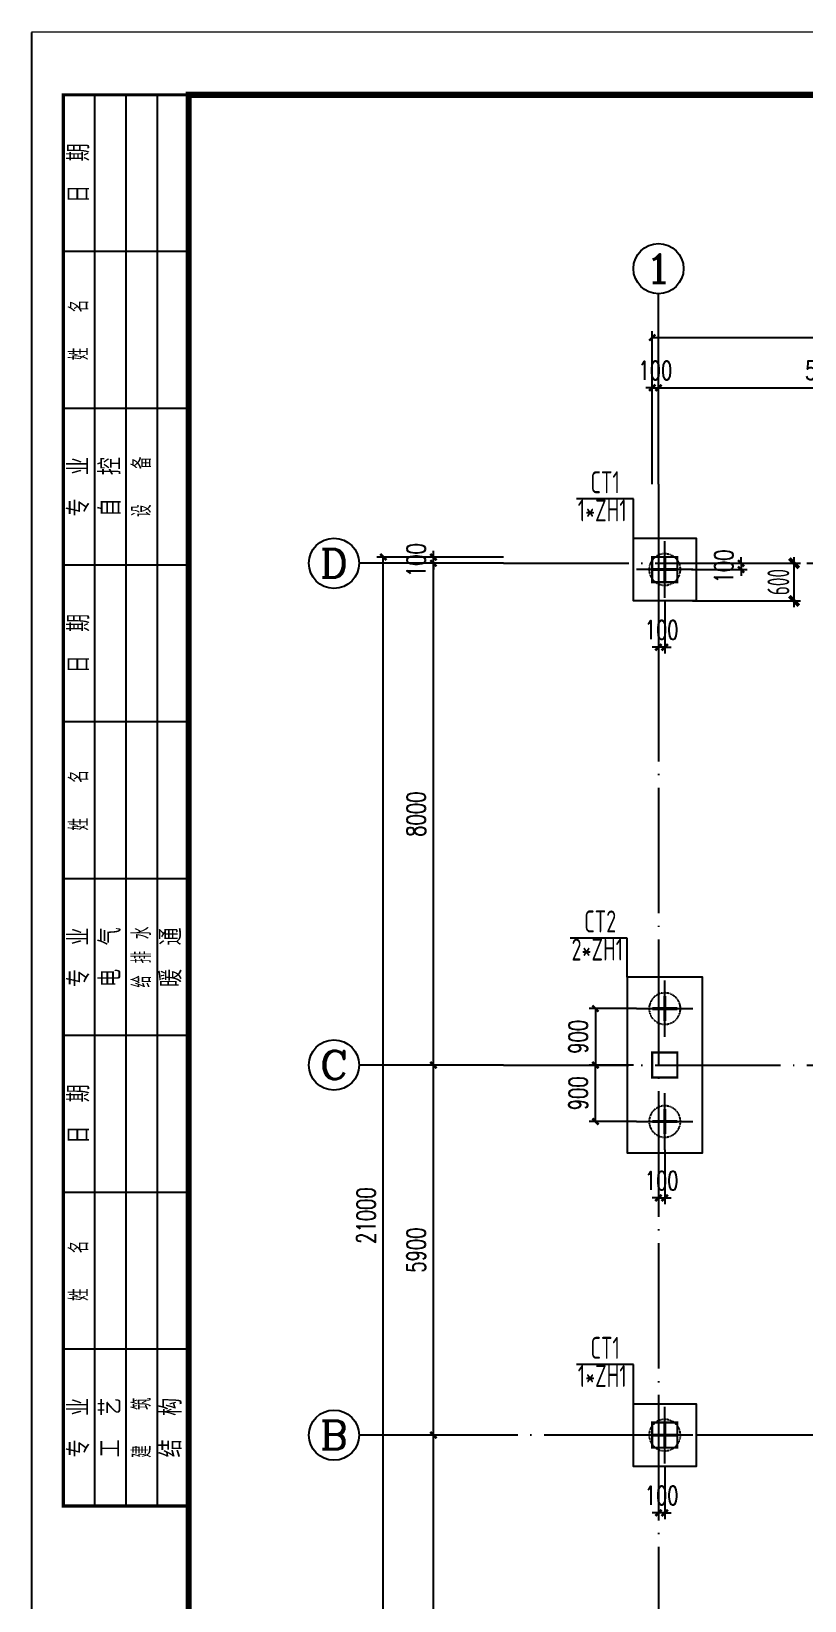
# Model space of a CAD drawing. Extents: x 5827 to 252697, y -546879 to 4066219.
# Drawn here: x 46554 to 58890, y -276105 to -251087 of the extents above; entities that cross this region are included whole.
import ezdxf
from ezdxf.enums import TextEntityAlignment as Align

# ---------------------------------------------------------------- set-up
doc = ezdxf.new("R2010")
doc.units = 0
doc.header["$MEASUREMENT"] = 0
doc.linetypes.add('DASHED', pattern=[0.75, 0.5, -0.25])
doc.linetypes.add('DOTE', pattern=[2.42, 2, -0.2, 0.02, -0.2])
for name, color, linetype in [('AXIS', 3, 'Continuous'), ('AXIS_TEXT', 7, 'Continuous'), ('CT', 255, 'Continuous'), ('DOTE', 1, 'DOTE'), ('FRAME', 3, 'Continuous'), ('PILE_DASH', 9, 'DASHED'), ('TEXT', 7, 'Continuous'), ('填充', 8, 'Continuous'), ('柱', 2, 'Continuous'), ('桩线', 3, 'Continuous')]:
    doc.layers.add(name, color=color, linetype=linetype)
doc.styles.add('_TCH_AXIS', font='COMPLEX', dxfattribs={"bigfont": 'GBCBIG'})
doc.styles.add('_TCH_DIM_T3', font='SIMPLEX', dxfattribs={"width": 0.705882, "bigfont": 'GBCBIG'})
doc.styles.add('COMPLEX', font='COMPLEX')
doc.styles.add('DXFS', font='txt.shx', dxfattribs={"width": 0.7, "bigfont": 'dxfs.shx'})
doc.styles.add('HZ', font='tssdeng.shx', dxfattribs={"width": 0.6, "bigfont": 'a.shx'})
doc.styles.add('TSSD_Dimension', font='Tssdeng.shx', dxfattribs={"width": 0.7, "bigfont": 'hztxt.shx'})
doc.dimstyles.new('_TCH_ARCH&&100', dxfattribs={"dimtxt": 297.5, "dimasz": 100, "dimexe": 100, "dimexo": 0, "dimgap": 126.25, "dimtad": 1, "dimdec": 0, "dimzin": 0, "dimdsep": 46, "dimtxsty": '_TCH_DIM_T3', "dimblk": 'ARCHTICK', "dimcen": 0.09, "dimclrt": 7, "dimazin": 2, "dimtfac": 1, "dimtdec": 0, "dimtix": 1, "dimtmove": 2, "dimatfit": 3, "dimfxl": 0, "dimtolj": 1, "dimtzin": 0, "dimarcsym": 0})
doc.dimstyles.new('DIMN', dxfattribs={"dimtxt": 350, "dimasz": 150, "dimexe": 100, "dimexo": 100, "dimgap": 75, "dimtad": 1, "dimdec": 0, "dimzin": 0, "dimdsep": 46, "dimtxsty": 'HZ', "dimblk": 'ARCHTICK', "dimcen": 0.09, "dimdle": 100, "dimclrd": 3, "dimclre": 3, "dimclrt": 7, "dimazin": 2, "dimtfac": 1, "dimtdec": 0, "dimtmove": 2, "dimatfit": 3, "dimldrblk": 'ARCHTICK', "dimfxl": 0, "dimtolj": 1, "dimtzin": 0, "dimarcsym": 0})

# ---------------------------------------------------------------- blocks, each defined once
blk = doc.blocks.new('A$C2F0C53E4')
at = {"layer": 'FRAME', "lineweight": 18}
blk.add_line((0, 0), (0, 42000), dxfattribs=at)
at = {"layer": 'FRAME'}
for points in [[(10, 42010, 20, 20, 0), (10, 10, 20, 20, 0), (59410, 10, 20, 20, 0), (59410, 42010, 20, 20, 0)], [(2510, 41010, 100, 100, 0), (2510, 1010, 100, 100, 0), (58410, 1010, 100, 100, 0), (58410, 41010, 100, 100, 0)]]:
    blk.add_lwpolyline(points, format="xyseb", close=True, dxfattribs=at)
blk.add_lwpolyline([(2510, 41010, 50, 50, 0), (510, 41010, 50, 50, 0), (510, 18510, 50, 50, 0), (2510, 18510, 50, 50, 0)], format="xyseb", dxfattribs=at)
for points in [[(1010, 18510), (1010, 41010)], [(1510, 18510), (1510, 41010)], [(2010, 18510), (2010, 41010)], [(2510, 38510), (510, 38510)], [(2510, 36010), (510, 36010)], [(2510, 33510), (510, 33510)], [(2510, 31010), (510, 31010)], [(2510, 28510), (510, 28510)], [(2510, 26010), (510, 26010)], [(2510, 23510), (510, 23510)], [(2510, 21010), (510, 21010)]]:
    blk.add_lwpolyline(points, dxfattribs=at)
at = {"layer": 'FRAME', "char_height": 300, "attachment_point": 5, "rotation": 90, "style": 'DXFS'}
for s, insert, width in [('{\\f宋体|b0|i0|c134|p2;日\\Ftxt.shx,dxfs.shx|c134;  \\f宋体|b0|i0|c134|p2;期\\P}', (760, 39760), 1132.5), ('姓   名', (760, 37260), 1185), ('{\\f宋体|b0|i0|c134|p2;专\\Ftxt.shx,dxfs.shx|c134;  \\f宋体|b0|i0|c134|p2;业\\P}', (760, 34760), 1203.38), ('{\\f宋体|b0|i0|c134|p2;自\\Ftxt.shx,dxfs.shx|c134;  \\f宋体|b0|i0|c134|p2;控\\P}', (1260, 34760), 1148.25), ('设   备', (1760, 34760), 1227), ('{\\f宋体|b0|i0|c134|p2;日\\Ftxt.shx,dxfs.shx|c134;  \\f宋体|b0|i0|c134|p2;期\\P}', (760, 32260), 1132.5), ('姓   名', (760, 29760), 1185), ('{\\f宋体|b0|i0|c134|p2;专\\Ftxt.shx,dxfs.shx|c134;  \\f宋体|b0|i0|c134|p2;业\\P}', (760, 27260), 1203.38), ('{\\f宋体|b0|i0|c134|p2;电\\Ftxt.shx,dxfs.shx|c134;  \\f宋体|b0|i0|c134|p2;气\\P}', (1260, 27260), 1182.38), ('给 排 水', (1760, 27260), 1352.62), ('{\\f宋体|b0|i0|c134|p2;暖\\Ftxt.shx,dxfs.shx|c134;  \\f宋体|b0|i0|c134|p2;通\\P}', (2230, 27260), 1200.75), ('{\\f宋体|b0|i0|c134|p2;日\\Ftxt.shx,dxfs.shx|c134;  \\f宋体|b0|i0|c134|p2;期\\P}', (760, 24760), 1132.5), ('姓   名', (760, 22260), 1185), ('{\\f宋体|b0|i0|c134|p2;专\\Ftxt.shx,dxfs.shx|c134;  \\f宋体|b0|i0|c134|p2;业\\P}', (760, 19760), 1203.38), ('{\\f宋体|b0|i0|c134|p2;工\\Ftxt.shx,dxfs.shx|c134;  \\f宋体|b0|i0|c134|p2;艺\\P}', (1260, 19760), 1177.12), ('建   筑', (1760, 19760), 1206), ('{\\f宋体|b0|i0|c134|p2;结\\Ftxt.shx,dxfs.shx|c134;  \\f宋体|b0|i0|c134|p2;构\\P}', (2230, 19760), 1192.88)]:
    blk.add_mtext(s, dxfattribs=dict(at, insert=insert, width=width))
blk = doc.blocks.new('_ArchTick')
at = {"color": 0, "linetype": 'ByBlock', "const_width": 0.4}
blk.add_lwpolyline([(-0.5, -0.5), (0.5, 0.5)], dxfattribs=at)
blk = doc.blocks.new('*D149')
at = {"layer": 'AXIS', "color": 0, "lineweight": -2, "transparency": 16777216}
for p, q in [((56459, -258306), (56459, -256669)), ((56559, -258306), (56559, -256669)), ((56459, -256769), (56359, -256769)), ((56459, -256769), (56559, -256769)), ((56559, -256769), (56659, -256769))]:
    blk.add_line(p, q, dxfattribs=at)
at = {"layer": 'Defpoints', "color": 0, "transparency": 16777216}
for p in [(56559, -256769), (56459, -258306), (56559, -258306)]:
    blk.add_point(p, dxfattribs=at)
at = {"layer": 'AXIS', "color": 0, "lineweight": -2, "transparency": 16777216, "xscale": 100, "yscale": 100, "zscale": 100}
blk.add_blockref('_ArchTick', (56459, -256769), dxfattribs=at)
at = {"layer": 'AXIS', "color": 0, "lineweight": -2, "transparency": 16777216, "xscale": 100, "yscale": 100, "zscale": 100, "rotation": 180}
blk.add_blockref('_ArchTick', (56559, -256769), dxfattribs=at)
at = {"layer": 'AXIS', "color": 7, "transparency": 16777216, "insert": (56509, -256494), "char_height": 297.5, "attachment_point": 5, "style": '_TCH_DIM_T3'}
blk.add_mtext('\\A1;100', dxfattribs=at)
blk = doc.blocks.new('*D128')
at = {"layer": 'AXIS', "color": 0, "lineweight": -2, "transparency": 16777216}
for p, q in [((56559, -258306), (56559, -256669)), ((61959, -258306), (61959, -256669)), ((56559, -256769), (61959, -256769))]:
    blk.add_line(p, q, dxfattribs=at)
at = {"layer": 'Defpoints', "color": 0, "transparency": 16777216}
for p in [(61959, -256769), (56559, -258306), (61959, -258306)]:
    blk.add_point(p, dxfattribs=at)
at = {"layer": 'AXIS', "color": 0, "lineweight": -2, "transparency": 16777216, "xscale": 100, "yscale": 100, "zscale": 100, "rotation": 180}
blk.add_blockref('_ArchTick', (56559, -256769), dxfattribs=at)
at = {"layer": 'AXIS', "color": 0, "lineweight": -2, "transparency": 16777216, "xscale": 100, "yscale": 100, "zscale": 100}
blk.add_blockref('_ArchTick', (61959, -256769), dxfattribs=at)
at = {"layer": 'AXIS', "color": 7, "transparency": 16777216, "insert": (59259, -256494), "char_height": 297.5, "attachment_point": 5, "style": '_TCH_DIM_T3'}
blk.add_mtext('\\A1;5400', dxfattribs=at)
blk = doc.blocks.new('*D131')
at = {"layer": 'AXIS', "color": 0, "lineweight": -2, "transparency": 16777216}
for p, q in [((56459, -258306), (56459, -255869)), ((66459, -258306), (66459, -255869)), ((56459, -255969), (66459, -255969))]:
    blk.add_line(p, q, dxfattribs=at)
at = {"layer": 'Defpoints', "color": 0, "transparency": 16777216}
for p in [(66459, -255969), (56459, -258306), (66459, -258306)]:
    blk.add_point(p, dxfattribs=at)
at = {"layer": 'AXIS', "color": 0, "lineweight": -2, "transparency": 16777216, "xscale": 100, "yscale": 100, "zscale": 100, "rotation": 180}
blk.add_blockref('_ArchTick', (56459, -255969), dxfattribs=at)
at = {"layer": 'AXIS', "color": 0, "lineweight": -2, "transparency": 16777216, "xscale": 100, "yscale": 100, "zscale": 100}
blk.add_blockref('_ArchTick', (66459, -255969), dxfattribs=at)
at = {"layer": 'AXIS', "color": 7, "transparency": 16777216, "insert": (61459, -255694), "char_height": 297.5, "attachment_point": 5, "style": '_TCH_DIM_T3'}
blk.add_mtext('\\A1;10000', dxfattribs=at)
blk = doc.blocks.new('*D144')
at = {"layer": 'AXIS', "color": 0, "lineweight": -2, "transparency": 16777216}
for p, q in [((54085, -273467), (52868, -273467)), ((52968, -280367), (52968, -273467)), ((54085, -280367), (52868, -280367))]:
    blk.add_line(p, q, dxfattribs=at)
at = {"layer": 'Defpoints', "color": 0, "transparency": 16777216}
for p in [(52968, -273467), (54085, -273467), (54085, -280367)]:
    blk.add_point(p, dxfattribs=at)
at = {"layer": 'AXIS', "color": 0, "lineweight": -2, "transparency": 16777216, "xscale": 100, "yscale": 100, "zscale": 100}
for p, rotation in [((52968, -273467), 90), ((52968, -280367), 270)]:
    blk.add_blockref('_ArchTick', p, dxfattribs=dict(at, rotation=rotation))
at = {"layer": 'AXIS', "color": 7, "transparency": 16777216, "insert": (52693, -276917), "char_height": 297.5, "attachment_point": 5, "rotation": 90, "style": '_TCH_DIM_T3'}
blk.add_mtext('\\A1;6900', dxfattribs=at)
blk = doc.blocks.new('*D145')
at = {"layer": 'AXIS', "color": 0, "lineweight": -2, "transparency": 16777216}
for p, q in [((54085, -267567), (52868, -267567)), ((52968, -273467), (52968, -267567)), ((54085, -273467), (52868, -273467))]:
    blk.add_line(p, q, dxfattribs=at)
at = {"layer": 'Defpoints', "color": 0, "transparency": 16777216}
for p in [(52968, -267567), (54085, -267567), (54085, -273467)]:
    blk.add_point(p, dxfattribs=at)
at = {"layer": 'AXIS', "color": 0, "lineweight": -2, "transparency": 16777216, "xscale": 100, "yscale": 100, "zscale": 100}
for p, rotation in [((52968, -267567), 90), ((52968, -273467), 270)]:
    blk.add_blockref('_ArchTick', p, dxfattribs=dict(at, rotation=rotation))
at = {"layer": 'AXIS', "color": 7, "transparency": 16777216, "insert": (52693, -270517), "char_height": 297.5, "attachment_point": 5, "rotation": 90, "style": '_TCH_DIM_T3'}
blk.add_mtext('\\A1;5900', dxfattribs=at)
blk = doc.blocks.new('*D146')
at = {"layer": 'AXIS', "color": 0, "lineweight": -2, "transparency": 16777216}
for p, q in [((54085, -259567), (52868, -259567)), ((52968, -267567), (52968, -259567)), ((54085, -267567), (52868, -267567))]:
    blk.add_line(p, q, dxfattribs=at)
at = {"layer": 'Defpoints', "color": 0, "transparency": 16777216}
for p in [(52968, -259567), (54085, -259567), (54085, -267567)]:
    blk.add_point(p, dxfattribs=at)
at = {"layer": 'AXIS', "color": 0, "lineweight": -2, "transparency": 16777216, "xscale": 100, "yscale": 100, "zscale": 100}
for p, rotation in [((52968, -259567), 90), ((52968, -267567), 270)]:
    blk.add_blockref('_ArchTick', p, dxfattribs=dict(at, rotation=rotation))
at = {"layer": 'AXIS', "color": 7, "transparency": 16777216, "insert": (52693, -263567), "char_height": 297.5, "attachment_point": 5, "rotation": 90, "style": '_TCH_DIM_T3'}
blk.add_mtext('\\A1;8000', dxfattribs=at)
blk = doc.blocks.new('*D147')
at = {"layer": 'AXIS', "color": 0, "lineweight": -2, "transparency": 16777216}
for p, q in [((52968, -259467), (52968, -259367)), ((54085, -259467), (52868, -259467)), ((54085, -259567), (52868, -259567)), ((52968, -259567), (52968, -259467)), ((52968, -259567), (52968, -259667))]:
    blk.add_line(p, q, dxfattribs=at)
at = {"layer": 'Defpoints', "color": 0, "transparency": 16777216}
for p in [(52968, -259467), (54085, -259467), (54085, -259567)]:
    blk.add_point(p, dxfattribs=at)
at = {"layer": 'AXIS', "color": 0, "lineweight": -2, "transparency": 16777216, "xscale": 100, "yscale": 100, "zscale": 100}
for p, rotation in [((52968, -259467), 270), ((52968, -259567), 90)]:
    blk.add_blockref('_ArchTick', p, dxfattribs=dict(at, rotation=rotation))
at = {"layer": 'AXIS', "color": 7, "transparency": 16777216, "insert": (52693, -259517), "char_height": 297.5, "attachment_point": 5, "rotation": 90, "style": '_TCH_DIM_T3'}
blk.add_mtext('\\A1;100', dxfattribs=at)
blk = doc.blocks.new('*D148')
at = {"layer": 'AXIS', "color": 0, "lineweight": -2, "transparency": 16777216}
for p, q in [((54085, -259467), (52068, -259467)), ((52168, -280467), (52168, -259467)), ((54085, -280467), (52068, -280467))]:
    blk.add_line(p, q, dxfattribs=at)
at = {"layer": 'Defpoints', "color": 0, "transparency": 16777216}
for p in [(52168, -259467), (54085, -259467), (54085, -280467)]:
    blk.add_point(p, dxfattribs=at)
at = {"layer": 'AXIS', "color": 0, "lineweight": -2, "transparency": 16777216, "xscale": 100, "yscale": 100, "zscale": 100}
for p, rotation in [((52168, -259467), 90), ((52168, -280467), 270)]:
    blk.add_blockref('_ArchTick', p, dxfattribs=dict(at, rotation=rotation))
at = {"layer": 'AXIS', "color": 7, "transparency": 16777216, "insert": (51893, -269967), "char_height": 297.5, "attachment_point": 5, "rotation": 90, "style": '_TCH_DIM_T3'}
blk.add_mtext('\\A1;21000', dxfattribs=at)
blk = doc.blocks.new('_AXISO')
blk.add_circle((0, 0), 0.5)
at = {"layer": 'AXIS_TEXT', "style": 'COMPLEX', "width": 1.041667}
blk.add_attdef('A', text='', height=0.56, dxfattribs=at).set_placement((-0.25, -0.28), (0.25, -0.28), align=Align.FIT)
blk = doc.blocks.new('A$C513F5855')
at = {"layer": 'CT', "ltscale": 10, "elevation": 0}
blk.add_lwpolyline([(2800, 1200), (0, 1200), (0, 0), (2800, 0), (2800, 1200), (2800, 1200)], dxfattribs=at)
at = {"layer": 'Defpoints', "ltscale": 0.5}
blk.add_point((1400, 600, 0), dxfattribs=at)
at = {"layer": 'PILE_DASH', "ltscale": 0.2, "elevation": 0}
for points in [[(500, 350, 1), (500, 850, 1)], [(2300, 350, 1), (2300, 850, 1)]]:
    blk.add_lwpolyline(points, format="xyb", close=True, dxfattribs=at)
at = {"layer": '桩线', "ltscale": 10}
for p, q in [((500, 150, 0), (500, 1050, 0)), ((2300, 150, 0), (2300, 1050, 0)), ((950, 600, 0), (50, 600, 0)), ((2750, 600, 0), (1850, 600, 0))]:
    blk.add_line(p, q, dxfattribs=at)
at = {"layer": '桩线', "const_width": 50, "elevation": 0}
for points in [[(500, 800), (500, 400)], [(2300, 800), (2300, 400)], [(300, 600), (700, 600)], [(2100, 600), (2500, 600)]]:
    blk.add_lwpolyline(points, dxfattribs=at)
blk = doc.blocks.new('*D157')
at = {"layer": 'AXIS', "color": 0, "lineweight": -2, "transparency": 16777216}
for p, q in [((56209, -266667), (55453, -266667)), ((55553, -266667), (55553, -267567)), ((56159, -267567), (55453, -267567))]:
    blk.add_line(p, q, dxfattribs=at)
at = {"layer": 'Defpoints', "color": 0, "transparency": 16777216}
for p in [(56209, -266667), (55553, -267567), (56159, -267567)]:
    blk.add_point(p, dxfattribs=at)
at = {"layer": 'AXIS', "color": 0, "lineweight": -2, "transparency": 16777216, "xscale": 100, "yscale": 100, "zscale": 100}
for p, rotation in [((55553, -266667), 90), ((55553, -267567), 270)]:
    blk.add_blockref('_ArchTick', p, dxfattribs=dict(at, rotation=rotation))
at = {"layer": 'AXIS', "color": 7, "transparency": 16777216, "insert": (55278, -267117), "char_height": 297.5, "attachment_point": 5, "rotation": 90, "style": '_TCH_DIM_T3'}
blk.add_mtext('\\A1;900', dxfattribs=at)
blk = doc.blocks.new('*D158')
at = {"layer": 'AXIS', "color": 0, "lineweight": -2, "transparency": 16777216}
for p, q in [((56159, -267567), (55453, -267567)), ((55553, -268467), (55553, -267567)), ((56209, -268467), (55453, -268467))]:
    blk.add_line(p, q, dxfattribs=at)
at = {"layer": 'Defpoints', "color": 0, "transparency": 16777216}
for p in [(55553, -267567), (56159, -267567), (56209, -268467)]:
    blk.add_point(p, dxfattribs=at)
at = {"layer": 'AXIS', "color": 0, "lineweight": -2, "transparency": 16777216, "xscale": 100, "yscale": 100, "zscale": 100}
for p, rotation in [((55553, -267567), 90), ((55553, -268467), 270)]:
    blk.add_blockref('_ArchTick', p, dxfattribs=dict(at, rotation=rotation))
at = {"layer": 'AXIS', "color": 7, "transparency": 16777216, "insert": (55278, -268017), "char_height": 297.5, "attachment_point": 5, "rotation": 90, "style": '_TCH_DIM_T3'}
blk.add_mtext('\\A1;900', dxfattribs=at)
blk = doc.blocks.new('*D162')
at = {"layer": 'AXIS', "color": 0, "lineweight": -2, "transparency": 16777216}
for p, q in [((56559, -268917), (56559, -269785)), ((56659, -268917), (56659, -269785)), ((56559, -269685), (56459, -269685)), ((56559, -269685), (56659, -269685)), ((56659, -269685), (56759, -269685))]:
    blk.add_line(p, q, dxfattribs=at)
at = {"layer": 'Defpoints', "color": 0, "transparency": 16777216}
for p in [(56559, -268917), (56659, -268917), (56659, -269685)]:
    blk.add_point(p, dxfattribs=at)
at = {"layer": 'AXIS', "color": 0, "lineweight": -2, "transparency": 16777216, "xscale": 100, "yscale": 100, "zscale": 100}
blk.add_blockref('_ArchTick', (56559, -269685), dxfattribs=at)
at = {"layer": 'AXIS', "color": 0, "lineweight": -2, "transparency": 16777216, "xscale": 100, "yscale": 100, "zscale": 100, "rotation": 180}
blk.add_blockref('_ArchTick', (56659, -269685), dxfattribs=at)
at = {"layer": 'AXIS', "color": 7, "transparency": 16777216, "insert": (56609, -269410), "char_height": 297.5, "attachment_point": 5, "style": '_TCH_DIM_T3'}
blk.add_mtext('\\A1;100', dxfattribs=at)
blk = doc.blocks.new('A$C75F25BE7')
at = {"layer": 'CT', "ltscale": 10}
blk.add_lwpolyline([(0, 0), (0, 1000), (1000, 1000), (1000, 0), (0, 0), (0, 0)], dxfattribs=at)
at = {"layer": 'PILE_DASH', "ltscale": 0.2}
blk.add_lwpolyline([(750, 500, -1), (250, 500, -1)], format="xyb", close=True, dxfattribs=at)
blk.add_lwpolyline([(750, 500, -1), (250, 500, -1)], format="xyb", close=True, dxfattribs=at)
at = {"layer": '桩线', "ltscale": 10}
for p, q in [((500, 50), (500, 950)), ((500, 50), (500, 950)), ((950, 500), (50, 500)), ((950, 500), (50, 500))]:
    blk.add_line(p, q, dxfattribs=at)
at = {"layer": '桩线', "const_width": 50}
for points in [[(300, 500), (700, 500)], [(300, 500), (700, 500)], [(500, 700), (500, 300)], [(500, 700), (500, 300)]]:
    blk.add_lwpolyline(points, dxfattribs=at)
blk = doc.blocks.new('*D169')
at = {"layer": 'AXIS', "color": 0, "lineweight": -2, "transparency": 16777216}
for p, q in [((56559, -273967), (56559, -274806)), ((56659, -273967), (56659, -274806)), ((56559, -274706), (56459, -274706)), ((56659, -274706), (56559, -274706)), ((56659, -274706), (56759, -274706))]:
    blk.add_line(p, q, dxfattribs=at)
at = {"layer": 'Defpoints', "color": 0, "transparency": 16777216}
for p in [(56559, -273967), (56659, -273967), (56559, -274706)]:
    blk.add_point(p, dxfattribs=at)
at = {"layer": 'AXIS', "color": 0, "lineweight": -2, "transparency": 16777216, "xscale": 100, "yscale": 100, "zscale": 100}
blk.add_blockref('_ArchTick', (56559, -274706), dxfattribs=at)
at = {"layer": 'AXIS', "color": 0, "lineweight": -2, "transparency": 16777216, "xscale": 100, "yscale": 100, "zscale": 100, "rotation": 180}
blk.add_blockref('_ArchTick', (56659, -274706), dxfattribs=at)
at = {"layer": 'AXIS', "color": 7, "transparency": 16777216, "insert": (56609, -274430), "char_height": 297.5, "attachment_point": 5, "style": '_TCH_DIM_T3'}
blk.add_mtext('\\A1;100', dxfattribs=at)
blk = doc.blocks.new('*D170')
at = {"layer": 'AXIS', "color": 0, "lineweight": -2, "transparency": 16777216}
for p, q in [((57087, -259567), (57976, -259567)), ((57087, -259667), (57976, -259667)), ((57876, -259567), (57876, -259467)), ((57876, -259567), (57876, -259667)), ((57876, -259667), (57876, -259767))]:
    blk.add_line(p, q, dxfattribs=at)
at = {"layer": 'Defpoints', "color": 0, "transparency": 16777216}
for p in [(57087, -259567), (57087, -259667), (57876, -259667)]:
    blk.add_point(p, dxfattribs=at)
at = {"layer": 'AXIS', "color": 0, "lineweight": -2, "transparency": 16777216, "xscale": 100, "yscale": 100, "zscale": 100}
for p, rotation in [((57876, -259567), 270), ((57876, -259667), 90)]:
    blk.add_blockref('_ArchTick', p, dxfattribs=dict(at, rotation=rotation))
at = {"layer": 'AXIS', "color": 7, "transparency": 16777216, "insert": (57602, -259617), "char_height": 297.5, "attachment_point": 5, "rotation": 90, "style": '_TCH_DIM_T3'}
blk.add_mtext('\\A1;100', dxfattribs=at)
blk = doc.blocks.new('*D171')
at = {"layer": 'AXIS', "color": 0, "lineweight": -2, "transparency": 16777216}
for p, q in [((56559, -260167), (56559, -261006)), ((56659, -260167), (56659, -261006)), ((56559, -260906), (56459, -260906)), ((56659, -260906), (56559, -260906)), ((56659, -260906), (56759, -260906))]:
    blk.add_line(p, q, dxfattribs=at)
at = {"layer": 'Defpoints', "color": 0, "transparency": 16777216}
for p in [(56559, -260167), (56659, -260167), (56559, -260906)]:
    blk.add_point(p, dxfattribs=at)
at = {"layer": 'AXIS', "color": 0, "lineweight": -2, "transparency": 16777216, "xscale": 100, "yscale": 100, "zscale": 100}
blk.add_blockref('_ArchTick', (56559, -260906), dxfattribs=at)
at = {"layer": 'AXIS', "color": 0, "lineweight": -2, "transparency": 16777216, "xscale": 100, "yscale": 100, "zscale": 100, "rotation": 180}
blk.add_blockref('_ArchTick', (56659, -260906), dxfattribs=at)
at = {"layer": 'AXIS', "color": 7, "transparency": 16777216, "insert": (56609, -260630), "char_height": 297.5, "attachment_point": 5, "style": '_TCH_DIM_T3'}
blk.add_mtext('\\A1;100', dxfattribs=at)
blk = doc.blocks.new('*D539')
at = {"color": 3, "lineweight": -2, "ltscale": 1000, "transparency": 16777216}
for p, q in [((57104, -259567), (58822, -259567)), ((58722, -260267), (58722, -259467)), ((57104, -260167), (58822, -260167))]:
    blk.add_line(p, q, dxfattribs=at)
at = {"layer": 'Defpoints', "color": 0, "ltscale": 1000, "transparency": 16777216}
for p in [(57004, -259567), (58722, -259567), (57004, -260167)]:
    blk.add_point(p, dxfattribs=at)
at = {"color": 3, "lineweight": -2, "ltscale": 1000, "transparency": 16777216, "xscale": 150, "yscale": 150, "zscale": 150}
for p, rotation in [((58722, -259567), 90), ((58722, -260167), 270)]:
    blk.add_blockref('_ArchTick', p, dxfattribs=dict(at, rotation=rotation))
at = {"color": 7, "ltscale": 1000, "transparency": 16777216, "insert": (58472, -259867), "char_height": 350, "attachment_point": 5, "rotation": 90, "style": 'HZ'}
blk.add_mtext('\\A1;600', dxfattribs=at)

msp = doc.modelspace()

# ---------------------------------------------------------------- linework, layer by layer
at = {"layer": 'AXIS'}
for p, q in [((56559.224, -258305.621), (56559.224, -255269.121)), ((54084.965, -259566.705), (51781.758, -259566.705)), ((54084.965, -267566.705), (51781.758, -267566.705)), ((54084.965, -273466.705), (51781.758, -273466.705))]:
    msp.add_line(p, q, dxfattribs=at)
at = {"layer": 'DOTE', "linetype": 'DOTE', "ltscale": 1000}
for p, q in [((56559.224, -258305.621), (56559.224, -281627.788)), ((54084.965, -259566.705), (68833.482, -259566.705)), ((54084.965, -267566.705), (68833.482, -267566.705)), ((68833.482, -273466.705), (54084.965, -273466.705))]:
    msp.add_line(p, q, dxfattribs=at)
at = {"layer": 'TEXT'}
for p, q in [((56159.222, -258540.794), (55251.767, -258540.794)), ((56159.222, -259166.705), (56159.222, -258540.794)), ((56059.224, -265541.794), (55151.768, -265541.794)), ((56059.224, -266167.705), (56059.224, -265541.794)), ((56159.222, -272340.794), (55251.767, -272340.794)), ((56159.222, -272966.705), (56159.222, -272340.794))]:
    msp.add_line(p, q, dxfattribs=at)
at = {"layer": '柱', "const_width": 35}
for points in [[(56459.224, -259866.705), (56859.224, -259866.705), (56859.224, -259466.705), (56459.224, -259466.705)], [(56459.224, -267766.705), (56859.224, -267766.705), (56859.224, -267366.705), (56459.224, -267366.705)], [(56459.224, -273666.705), (56859.224, -273666.705), (56859.224, -273266.705), (56459.224, -273266.705)]]:
    msp.add_lwpolyline(points, close=True, dxfattribs=at)

# ---------------------------------------------------------------- block references
for p in [(56159.224, -260166.702), (56159.224, -273966.702)]:
    msp.add_blockref('A$C75F25BE7', p)
at = {"layer": 'AXIS'}
ref = msp.add_blockref('_AXISO', (56559.224, -254869.121), dxfattribs=dict(at, xscale=800, yscale=800, zscale=800))
ref.add_attrib('A', '1', dxfattribs={"layer": 'AXIS_TEXT', "height": 452.548, "style": '_TCH_AXIS', "width": 2.333333}).set_placement((56332.949, -255095.395), (56785.498, -255095.395), align=Align.FIT)
ref = msp.add_blockref('_AXISO', (51381.758, -259566.705), dxfattribs=dict(at, xscale=800, yscale=800, zscale=800))
ref.add_attrib('A', 'D', dxfattribs={"layer": 'AXIS_TEXT', "height": 452.548, "style": '_TCH_AXIS', "width": 1.235294}).set_placement((51155.484, -259792.979), (51608.032, -259792.979), align=Align.FIT)
ref = msp.add_blockref('_AXISO', (51381.758, -267566.705), dxfattribs=dict(at, xscale=800, yscale=800, zscale=800))
ref.add_attrib('A', 'C', dxfattribs={"layer": 'AXIS_TEXT', "height": 452.548, "style": '_TCH_AXIS', "width": 1.4}).set_placement((51155.484, -267792.979), (51608.032, -267792.979), align=Align.FIT)
ref = msp.add_blockref('_AXISO', (51381.758, -273466.705), dxfattribs=dict(at, xscale=800, yscale=800, zscale=800))
ref.add_attrib('A', 'B', dxfattribs={"layer": 'AXIS_TEXT', "height": 452.548, "style": '_TCH_AXIS', "width": 1.235294}).set_placement((51155.484, -273692.979), (51608.032, -273692.979), align=Align.FIT)
at = {"layer": '填充'}
msp.add_blockref('A$C2F0C53E4', (46554, -293107), dxfattribs=at)
at = {"layer": '填充', "rotation": 270}
msp.add_blockref('A$C513F5855', (56059.227, -266166.703, 0), dxfattribs=at)

# ---------------------------------------------------------------- texts
at = {"layer": 'TEXT', "style": 'TSSD_Dimension', "width": 0.7}
for s, p in [('CT1', (55473.099, -258450.603)), ('1*ZH1', (55271.285, -258899.136)), ('CT2', (55373.1, -265451.603)), ('2*ZH1', (55171.286, -265900.136)), ('CT1', (55473.099, -272250.603)), ('1*ZH1', (55271.285, -272699.136))]:
    msp.add_text(s, height=350, dxfattribs=at).set_placement(p)

# ---------------------------------------------------------------- dimensions: what is measured, and where the dimension line sits
at = {"ltscale": 1000}
dim = msp.add_linear_dim(base=(58721.5, -259566.705), p1=(57003.5, -260166.705), p2=(57003.5, -259566.705), angle=90, dimstyle='DIMN', override={"dimfxl": 100}, dxfattribs=at)
dim.commit()
dim.dimension.update_dxf_attribs({"geometry": '*D539', "text_midpoint": (58471.5, -259866.705)})
at = {"layer": 'AXIS'}
for p1, p2, distance, picture, middle in [((56459.224, -258305.621), (66459.224, -258305.621), 2336.5, '*D131', (61459.224, -255694.121)), ((56459.224, -258305.621), (56559.224, -258305.621), 1536.5, '*D149', (56509.224, -256494.121)), ((56559.224, -258305.621), (61959.224, -258305.621), 1536.5, '*D128', (59259.224, -256494.121)), ((54084.965, -259566.705), (54084.965, -259466.705), 1117, '*D147', (52692.965, -259516.705)), ((54084.965, -280466.705), (54084.965, -259466.705), 1917, '*D148', (51892.965, -269966.705)), ((54084.965, -267566.705), (54084.965, -259566.705), 1117, '*D146', (52692.965, -263566.705)), ((54084.965, -273466.705), (54084.965, -267566.705), 1117, '*D145', (52692.965, -270516.705)), ((54084.965, -280366.705), (54084.965, -273466.705), 1117, '*D144', (52692.965, -276916.705))]:
    dim = msp.add_aligned_dim(p1=p1, p2=p2, distance=distance, dimstyle='_TCH_ARCH&&100', dxfattribs=at)
    dim.commit()
    dim.dimension.update_dxf_attribs({"geometry": picture, "text_midpoint": middle})
for base, p1, p2, picture, middle in [((57876.5, -259666.705), (57086.722, -259566.705), (57086.722, -259666.705), '*D170', (57601.5, -259616.705)), ((55553.008, -267566.705), (56209.224, -266666.705), (56159.224, -267566.705), '*D157', (55278.008, -267116.705)), ((55553.008, -267566.705), (56209.224, -268466.705), (56159.224, -267566.705), '*D158', (55278.008, -268016.705))]:
    dim = msp.add_linear_dim(base=base, p1=p1, p2=p2, angle=90, dimstyle='_TCH_ARCH&&100', dxfattribs=at)
    dim.commit()
    dim.dimension.update_dxf_attribs({"geometry": picture, "text_midpoint": middle})
for base, p1, p2, picture, middle in [((56559.224, -260905.5), (56659.222, -260166.705), (56559.224, -260166.705), '*D171', (56609.223, -260630.5)), ((56659.224, -269685), (56559.224, -268916.705), (56659.224, -268916.705), '*D162', (56609.224, -269410)), ((56559.224, -274705.5), (56659.222, -273966.705), (56559.224, -273966.705), '*D169', (56609.223, -274430.5))]:
    dim = msp.add_linear_dim(base=base, p1=p1, p2=p2, dimstyle='_TCH_ARCH&&100', dxfattribs=at)
    dim.commit()
    dim.dimension.update_dxf_attribs({"geometry": picture, "text_midpoint": middle})

doc.saveas('drawing.dxf')
